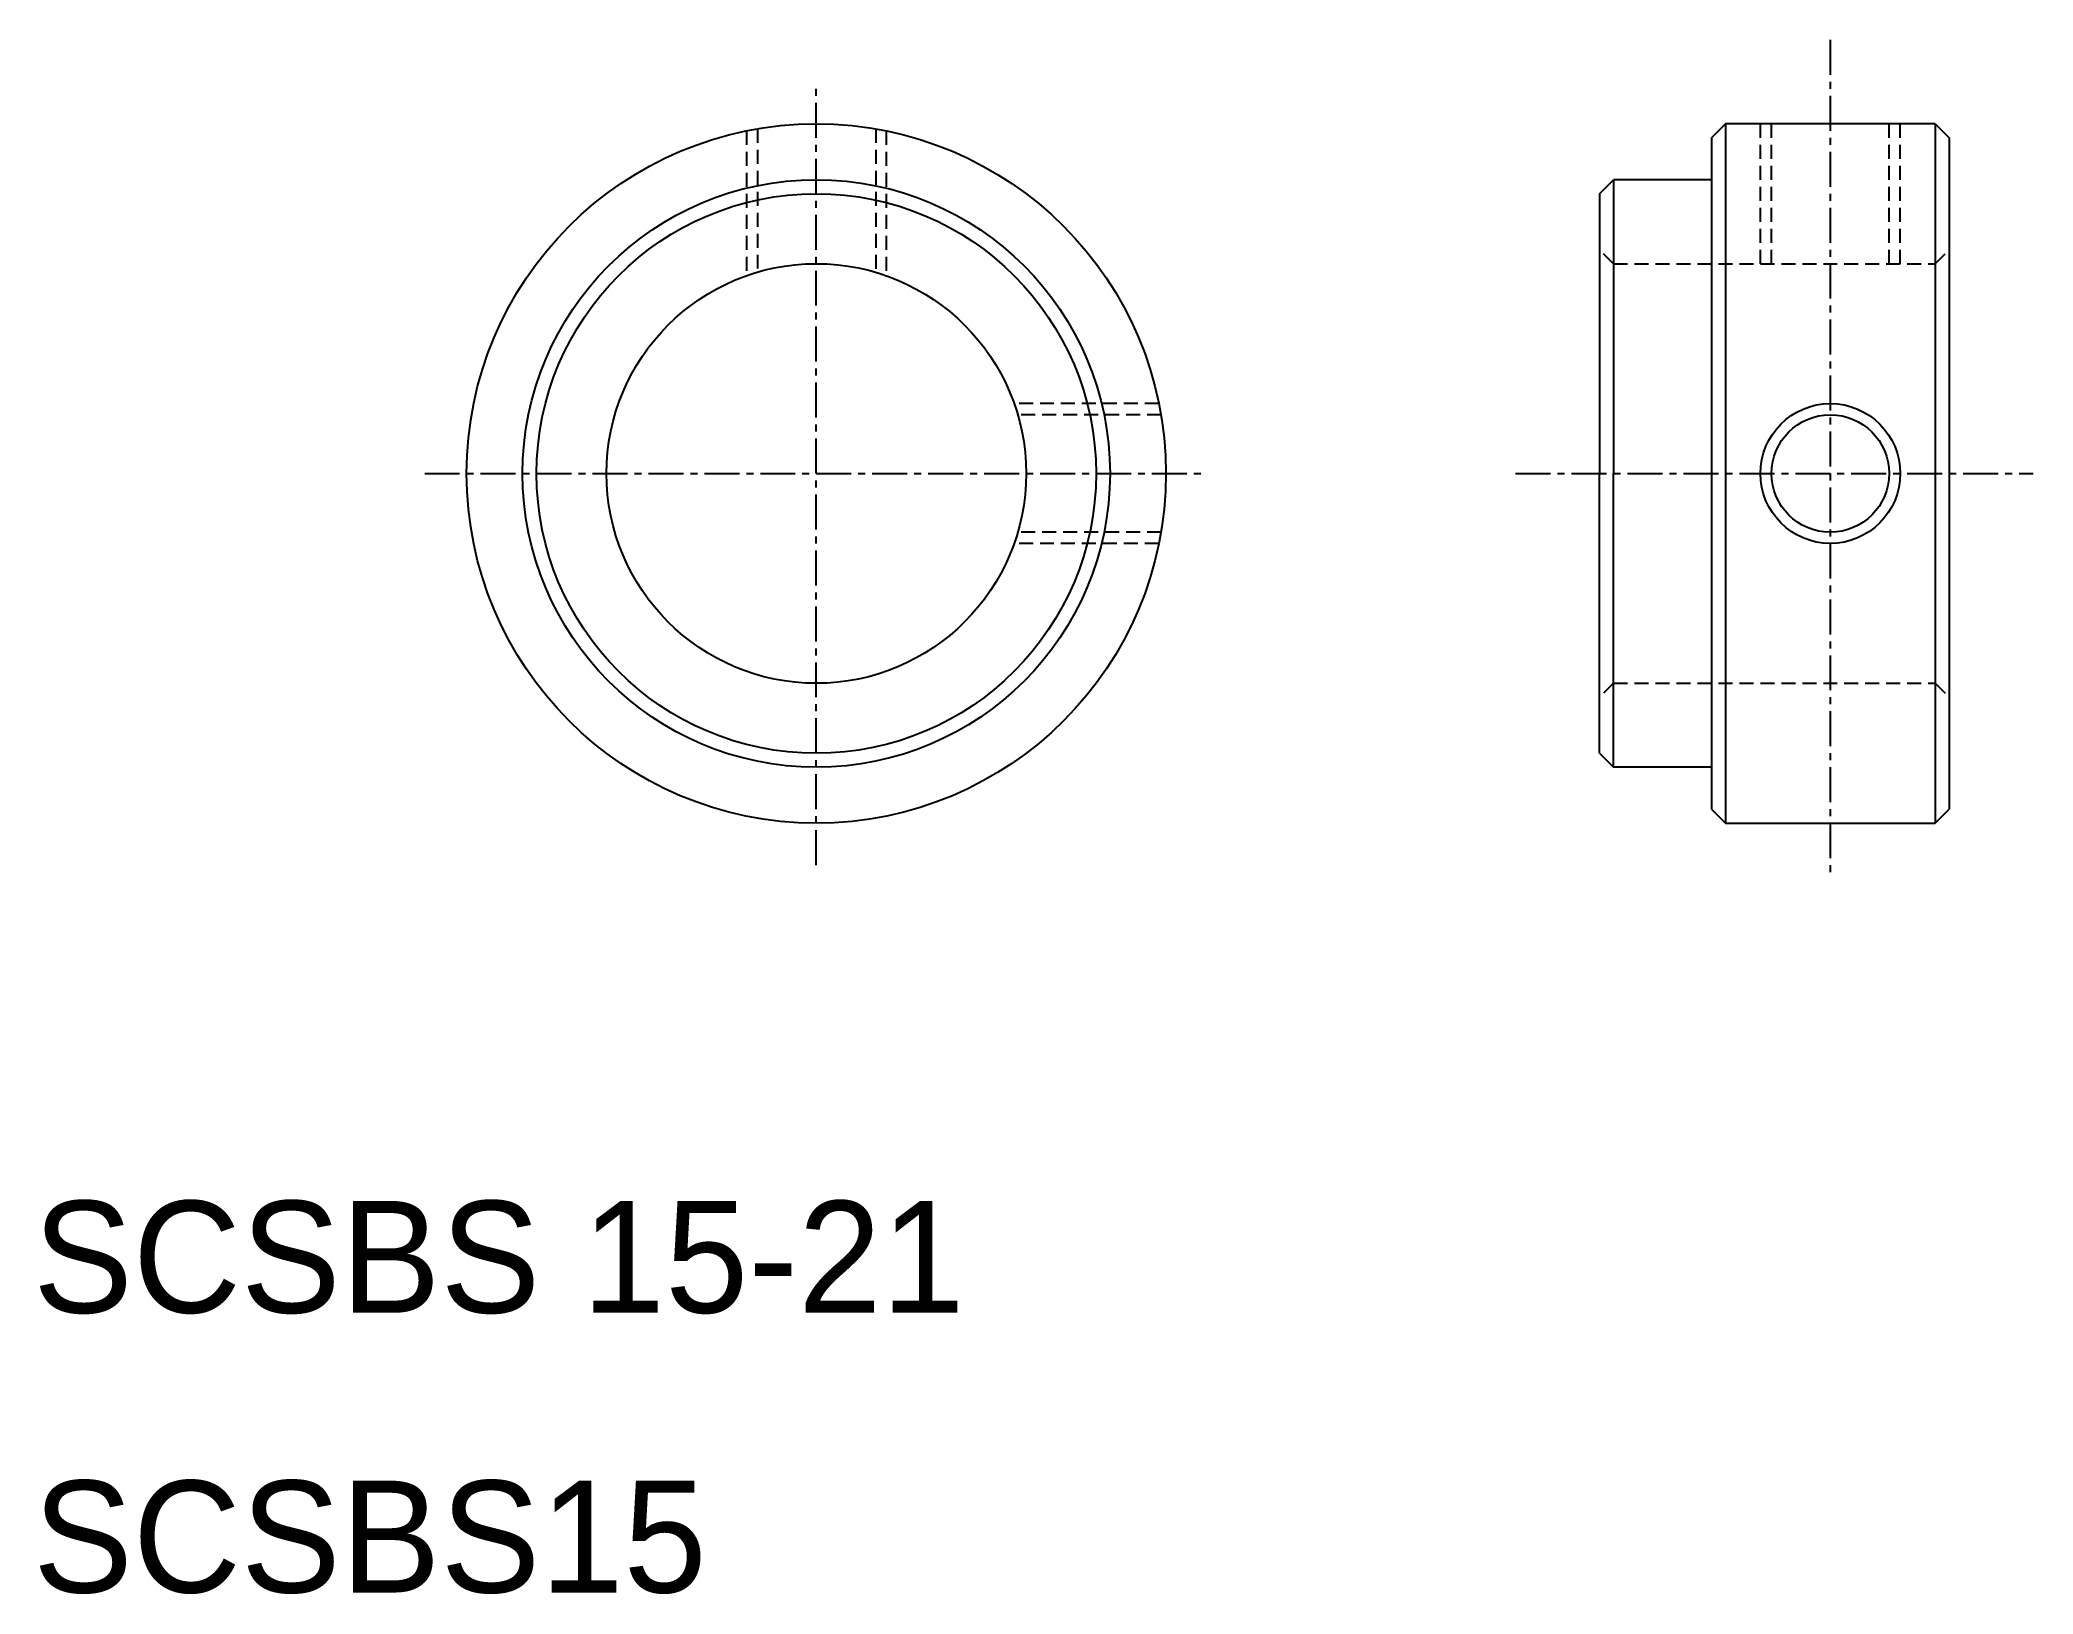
# Model space of a CAD drawing. Extents: x 10.2 to 81.5, y 9.9 to 65.5.
import ezdxf

# ---------------------------------------------------------------- set-up
doc = ezdxf.new("R2010")
doc.units = 0
doc.linetypes.add('CENTER', pattern=[2, 1.25, -0.25, 0.25, -0.25])
doc.linetypes.add('DASHED', pattern=[0.75, 0.5, -0.25])
doc.layers.get('0').update_dxf_attribs({"linetype": 'CONTINUOUS'})
doc.layers.add('CENTER', color=1, linetype='CENTER')

msp = doc.modelspace()

# ---------------------------------------------------------------- linework, layer by layer
at = {"color": 3, "linetype": 'DASHED'}
for p, q in [((35.5, 62.247), (35.5, 57.071)), ((35.9, 62.322), (35.9, 57.2)), ((40.125, 62.318), (40.125, 57.193)), ((40.5, 62.247), (40.5, 57.071)), ((71.75, 57.5), (71.75, 62.5)), ((72.15, 57.5), (72.15, 62.5)), ((76.35, 57.5), (76.35, 62.5)), ((76.75, 57.5), (76.75, 62.5)), ((66.5, 57.5), (66, 58)), ((78, 57.5), (78.5, 58)), ((66.5, 57.5), (78, 57.5)), ((50.247, 52.5), (45.071, 52.5)), ((50.322, 52.1), (45.2, 52.1)), ((50.322, 47.9), (45.2, 47.9)), ((50.247, 47.5), (45.071, 47.5)), ((66.5, 42.5), (66, 42)), ((66.5, 42.5), (78, 42.5)), ((78, 42.5), (78.5, 42))]:
    msp.add_line(p, q, dxfattribs=at)
at = {"color": 7, "linetype": 'CONTINUOUS'}
for p, q in [((70.5, 62.5), (70, 62)), ((70, 62), (70, 38)), ((78, 62.5), (70.5, 62.5)), ((70.5, 62.5), (70.5, 37.5)), ((78, 62.5), (78.5, 62)), ((78, 62.5), (78, 37.5)), ((78.5, 62), (78.5, 38)), ((66, 60), (66.5, 60.5)), ((66, 60), (66, 50)), ((66.5, 60.5), (66.5, 50)), ((70, 60.5), (66.5, 60.5)), ((66, 40), (66, 50)), ((66.5, 39.5), (66.5, 50)), ((66, 40), (66.5, 39.5)), ((70, 39.5), (66.5, 39.5)), ((70, 38), (70.5, 37.5)), ((78, 37.5), (78.5, 38)), ((70.5, 37.5), (78, 37.5))]:
    msp.add_line(p, q, dxfattribs=at)
for centre, radius in [((38, 50), 12.5), ((38, 50), 10.5), ((38, 50), 10), ((38, 50), 7.5), ((74.25, 50), 2.1)]:
    msp.add_circle(centre, radius, dxfattribs=at)
at = {"color": 3, "linetype": 'CONTINUOUS'}
msp.add_circle((74.25, 50), 2.5, dxfattribs=at)
at = {"layer": 'CENTER', "color": 1, "linetype": 'CENTER'}
for p, q in [((74.25, 65.5), (74.25, 35.5)), ((38, 36), (38, 64)), ((24, 50), (52, 50)), ((63, 50), (81.5, 50))]:
    msp.add_line(p, q, dxfattribs=at)

# ---------------------------------------------------------------- texts
at = {"color": 7, "linetype": 'CONTINUOUS'}
for s, p in [('SCSBS 15-21', (10, 20)), ('SCSBS15', (10, 10))]:
    msp.add_text(s, height=4, dxfattribs=at).set_placement(p)

doc.saveas('drawing.dxf')
